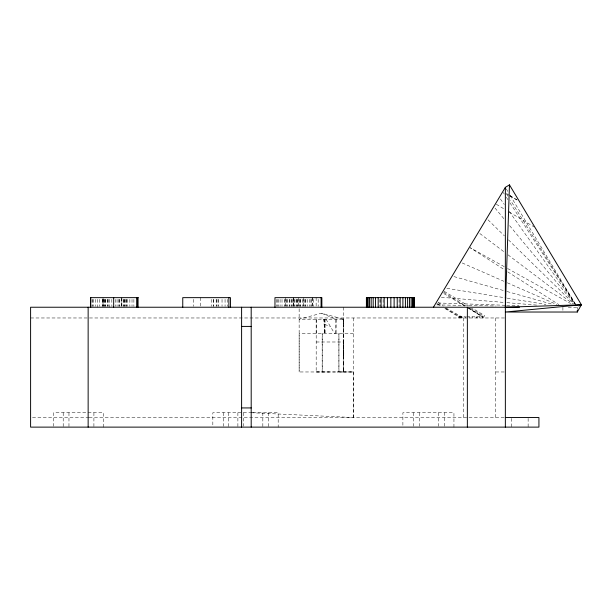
<?xml version="1.0" encoding="UTF-8"?>
<svg xmlns="http://www.w3.org/2000/svg" width="612" height="612" viewBox="0 0 612 612"><rect width="100%" height="100%" fill="white"/><g stroke="black" fill="none" stroke-linecap="round" stroke-linejoin="round"><path stroke-width="0.46" stroke-dasharray="3.06 2.29" d="M251.195 412.733L353.338 417.529L353.338 371.974L299.146 371.966L299.146 307.232M316.175 333.601L316.175 319.219M322.164 371.966L322.164 333.601M338.949 371.966L338.949 333.601M343.745 307.232L343.76 371.966L353.338 371.974L338.666 371.966M343.745 342.383L343.745 350.775L343.745 332.087M343.737 323.503L343.745 319.219L299.146 319.219L321.445 313.222L343.745 319.219L343.737 331.237M444.35 426.22L444.35 412.733M453.943 427.122L453.943 412.733L402.887 412.733L402.887 427.122M343.745 323.802L343.745 364.209M316.175 341.993L343.745 341.993L343.745 371.966L343.76 363.559M343.745 371.966L343.76 369.487L343.791 371.974L337.097 371.974M343.791 352.657L343.745 356.98L343.791 352.787M335.82 333.601L335.98 319.219L321.445 313.222M343.745 343.018L343.791 338.75M483.595 317.972L484.413 315.455L472.319 308.203M568.296 307.232L577.284 307.232L580.031 305.587M343.485 319.227L343.194 319.219M342.498 319.227L343.745 319.219M444.863 308.502L458.732 316.825L465.717 316.825L465.717 317.972M466.566 316.825L483.595 316.825M30.6 317.972L504.487 317.972M353.338 333.609L299.146 333.609L299.146 371.966M316.205 319.227L316.175 371.966L335.506 371.974M495.766 371.974L505.359 371.974M251.869 412.733L212.831 412.733L212.831 426.22M252.771 412.733L278.185 412.733L278.185 427.122M32.513 417.529L88.924 417.529M89.1 417.529L505.359 417.529M316.175 371.966L329.264 371.974M436.761 304.898L496.011 305.992M437.932 302.963L505.665 305.281M506.621 305.312L519.022 305.732M441.374 297.302L505.933 302.58M506.881 302.657L538.216 305.22M446.852 288.306L506.292 297.998M507.233 298.151L545.919 304.462M453.951 276.593L506.139 291.266M507.05 291.526L552.827 304.401M324.628 324.444L330.327 326.41M462.182 262.953L503.86 281.275M507.333 282.805L556.821 304.562M504.25 266.656L470.223 247.753L503.76 269.318M507.57 268.5L570.652 303.544M445.819 307.92L461.723 316.825L461.723 317.972M437.618 303.843L441.612 306.161M445.613 308.479L460.01 316.825L460.01 317.972M509.153 195.22L506.805 193.805L509.161 195.266M509.934 195.687L516.987 199.917M509.941 195.741L517.018 199.986M496.309 204.247L504.372 209.128M509.215 211.989L534.215 226.983M444.098 291.266L468.287 305.786M470.421 308.188L483.916 316.282M443.822 293.561L464.822 306.161M468.058 308.104L482.593 316.825L482.593 317.972M436.708 303.613L440.785 306.061M443.593 292.115L465.862 306.23M469.052 308.241L482.593 316.825M467.453 307.232L482.47 316.825L482.47 317.972M507.753 271.881L558.901 304.669M479.854 233.539L504.212 251.968M508.014 254.844L572.717 303.782M438.36 302.389L443.21 306.153M488.024 219.838L504.38 235.85M508.465 239.85L573.88 303.896M495.032 208.049L504.173 219.073M509.658 225.683L574.24 303.56M500.409 198.992L504.28 204.439M509.261 211.454L574.523 303.338M503.271 192.482L504.303 194.088M506.376 197.301L507.929 199.703M510.003 202.916L576.252 305.625L510.507 200.254M506.461 193.775L507.975 196.207M506.331 188.978L507.799 191.426M510.247 195.503L576.313 305.602M326.043 319.219L334.619 333.601M343.745 332.867L343.745 333.601M577.284 307.232L577.284 309.634M562.902 307.232L562.902 312.028M528.133 418.401L528.133 427.122M511.349 418.401L511.349 427.122M495.766 317.972L495.766 417.529M479.709 316.825L479.709 317.972M477.184 316.825L477.184 317.972M476.74 316.825L476.74 317.972M476.327 316.825L476.327 317.972M472.709 316.825L472.709 317.972M469.09 316.825L469.09 317.972M463.72 317.972L463.72 417.529M462.825 316.825L462.825 317.972M461.479 316.825L461.479 317.972M460.599 316.825L460.599 317.972M459.796 316.825L459.796 317.972M459.207 316.825L459.207 317.972M458.732 316.825L458.732 317.972M438.59 412.733L438.59 426.22M419.404 412.733L419.404 426.22M413.437 412.733L413.437 426.22M399.101 299.383L399.085 306.36M383.135 299.383L383.135 306.36M380.09 299.383L380.09 306.36M380.014 299.383L380.014 306.36M353.338 317.972L353.338 417.529M338.903 333.609L338.903 371.974M336.042 319.227L336.042 333.609M325.071 319.227L325.071 333.609M324.238 319.227L324.238 333.609M322.218 333.609L322.218 371.974M318.179 299.383L318.179 306.36M316.144 297.646L316.144 306.36M313.719 299.383L313.719 306.36M312.502 297.646L312.502 306.36M312.174 297.646L312.174 306.36M311.202 299.383L311.202 306.36M310.911 299.383L310.911 306.36M309.657 299.383L309.657 306.36M307.706 299.383L307.645 306.36M305.824 299.383L305.824 306.36M305.243 299.383L305.243 306.36M304.363 299.383L304.363 306.36M303.399 297.646L303.399 306.36M303.078 299.383L303.078 306.36M302.871 299.383L302.871 306.36M300.729 299.383L300.729 306.36M300.538 299.383L300.538 306.36M299.505 299.383L299.505 306.36M298.977 299.383L298.977 306.36M298.319 297.646L298.319 306.36M297.707 299.383L297.707 306.36M297.034 299.383L297.126 306.36M296.904 299.383L296.904 306.36M296.116 299.383L296.116 306.36M294.846 299.383L294.846 306.36M294.074 299.383L294.074 306.36M293.752 297.646L293.752 306.36M293.439 297.646L293.439 306.36M293.209 299.383L293.209 306.36M292.513 299.383L292.513 306.36M291.32 299.383L291.32 306.36M291.09 299.383L291.09 306.36M289.308 299.383L289.308 306.36M289.208 299.383L289.208 306.36M287.441 299.383L287.441 306.36M286.898 299.383L286.898 306.36M286.102 299.383L286.102 306.36M285.299 297.646L285.299 306.36M285.031 299.383L285.031 306.36M284.282 299.383L284.282 306.36M282.017 299.383L282.017 306.36M280.097 299.383L280.097 306.36M278.529 299.383L278.529 306.36M277.305 299.383L277.305 306.36M276.433 299.383L276.433 306.36M268.591 412.733L268.591 427.122M262.831 412.733L262.831 427.122M243.645 412.733L243.645 426.22M237.884 412.733L237.884 427.122M228.291 412.733L228.291 427.122M227.419 299.383L227.419 306.36M225.063 299.383L225.063 306.36M223.617 412.733L223.617 426.22M222.034 299.383L222.034 306.36M218.583 299.383L218.583 306.36M217.987 299.383L218.01 306.36M216.334 299.383L216.334 306.36M216.189 299.383L216.189 306.36M213.542 299.383L213.542 306.36M213.282 299.383L213.282 306.36M211.217 299.383L211.217 306.36M200.346 297.646L200.346 306.36M193.629 299.383L193.629 306.36M133.875 299.383L133.875 306.36M132.016 299.383L132.016 306.36M129.866 299.383L129.866 306.36M127.418 299.383L127.418 306.36M126.37 299.383L126.37 306.36M126.171 299.383L126.171 306.36M125.575 299.383L125.575 306.36M124.726 299.383L124.726 306.36M124.573 299.383L124.573 306.36M123.8 299.383L123.8 306.36M123.173 299.383L123.173 306.36M121.842 297.646L121.842 306.36M121.696 297.646L121.696 306.36M121.428 299.383L121.428 306.36M119.814 299.383L119.814 306.36M119.394 299.383L119.394 306.36M118.728 299.383L118.728 306.36M117.06 299.383L117.06 306.36M115.439 299.383L115.439 306.36M111.805 299.383L111.889 306.36M109.456 299.383L109.456 307.232M108.538 299.383L108.538 306.36M107.398 299.383L107.398 306.36M107.238 299.383L107.238 306.36M105.631 299.383L105.631 306.36M105.394 299.383L105.394 306.36M104.828 299.383L104.828 306.36M104.208 299.383L104.208 306.36M103.795 299.383L103.795 306.36M103.497 427.122L103.497 412.733L53.611 412.733L53.611 426.22M103.191 299.383L103.191 306.36M103.023 297.646L103.023 306.36M102.587 299.383L102.587 306.36M102.38 299.383L102.441 306.36M99.756 299.383L99.756 306.36M97.4 299.383L97.4 307.232M95.365 299.383L95.365 306.36M93.911 412.733L93.911 427.122M93.651 299.383L93.651 306.36M92.29 299.383L92.29 306.36M91.991 299.383L91.991 306.36M68.965 412.733L68.965 427.122M63.204 412.733L63.204 427.122M324.482 319.219L323.679 319.219L324.888 333.601L324.482 319.219"/><path stroke-width="0.92" d="M467.361 427.122L467.361 307.232M509.467 184.878L505.359 307.232L581.4 304.768L509.467 184.878L505.359 187.349L433.426 307.232M577.284 312.028L581.4 304.768L505.359 312.028L577.284 312.028L577.284 310.429M580.031 305.587L581.4 304.768M138.243 297.646L90.545 297.646L90.545 307.232M414.072 297.646L414.072 307.232L414.102 297.646L366.404 297.646L366.404 307.232M519.55 307.232L30.6 307.232L30.6 427.122L538.927 427.122L538.927 417.529L505.359 417.529M241.602 326.418L251.195 326.418M241.602 407.936L251.195 407.936M505.359 187.349L505.359 427.122M413.919 297.646L413.919 307.232M413.368 297.646L413.368 307.232M412.45 297.646L412.45 307.232M411.165 297.646L411.165 307.232M409.543 297.646L409.543 307.232M407.623 297.646L407.623 307.232M405.404 297.646L405.404 307.232M402.895 297.646L402.895 307.232M400.149 297.646L400.149 307.232M397.219 297.646L397.219 307.232M394.12 297.646L394.12 307.232M390.854 297.646L390.854 307.232M387.419 297.646L387.419 307.232M384.16 297.646L384.16 307.232M381.077 297.646L381.077 307.232M378.178 297.646L378.178 307.232M375.523 297.646L375.523 307.232M373.19 297.646L373.19 307.232M371.17 297.646L371.17 307.232M369.48 297.646L369.48 307.232M368.133 297.646L368.133 307.232M367.177 297.646L367.177 307.232M366.588 297.646L366.596 307.232M321.858 307.232L321.858 297.646L274.964 297.646L274.964 307.232M321.086 297.646L321.086 307.232M251.195 307.232L251.195 427.122M241.602 307.232L241.602 427.122M230.456 307.232L230.456 297.646L182.758 297.646L182.758 307.232M228.88 297.646L228.88 307.232M138.067 297.646L138.067 307.232M137.539 297.646L137.539 307.232M136.66 297.646L136.667 307.232M113.671 297.646L113.671 307.232M90.737 297.646L90.737 307.232M88.143 307.232L88.143 427.122"/></g></svg>
